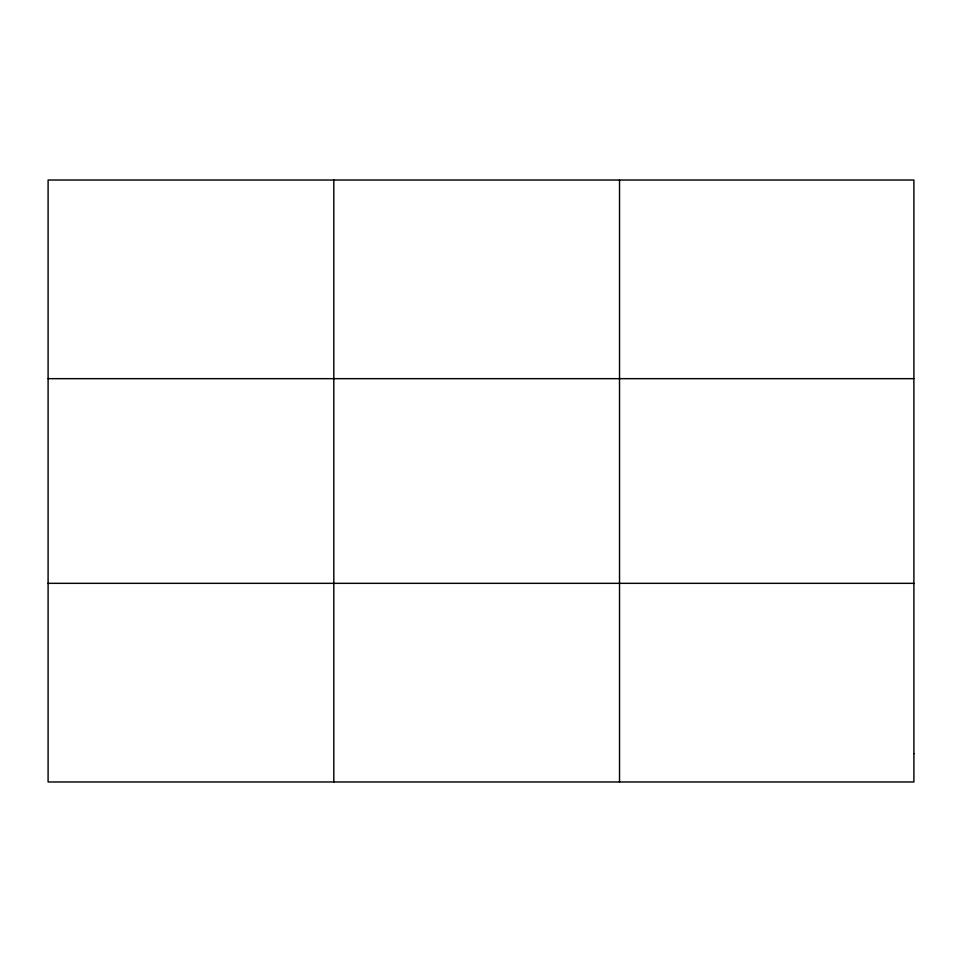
<?xml version="1.0" encoding="UTF-8"?>
<svg xmlns="http://www.w3.org/2000/svg" width="962" height="962" viewBox="0 0 962 962"><rect width="100%" height="100%" fill="white"/><g stroke="black" fill="none" stroke-linecap="round" stroke-linejoin="round"><path stroke-width="1.44" d="M333.814 180.026L333.814 781.974M619.528 180.026L619.528 781.974M48.1 378.667L913.9 378.667M48.1 583.333L913.9 583.333M913.9 753.595L913.9 781.974L48.1 781.974L48.1 180.026L913.9 180.026L913.9 753.595"/></g></svg>
